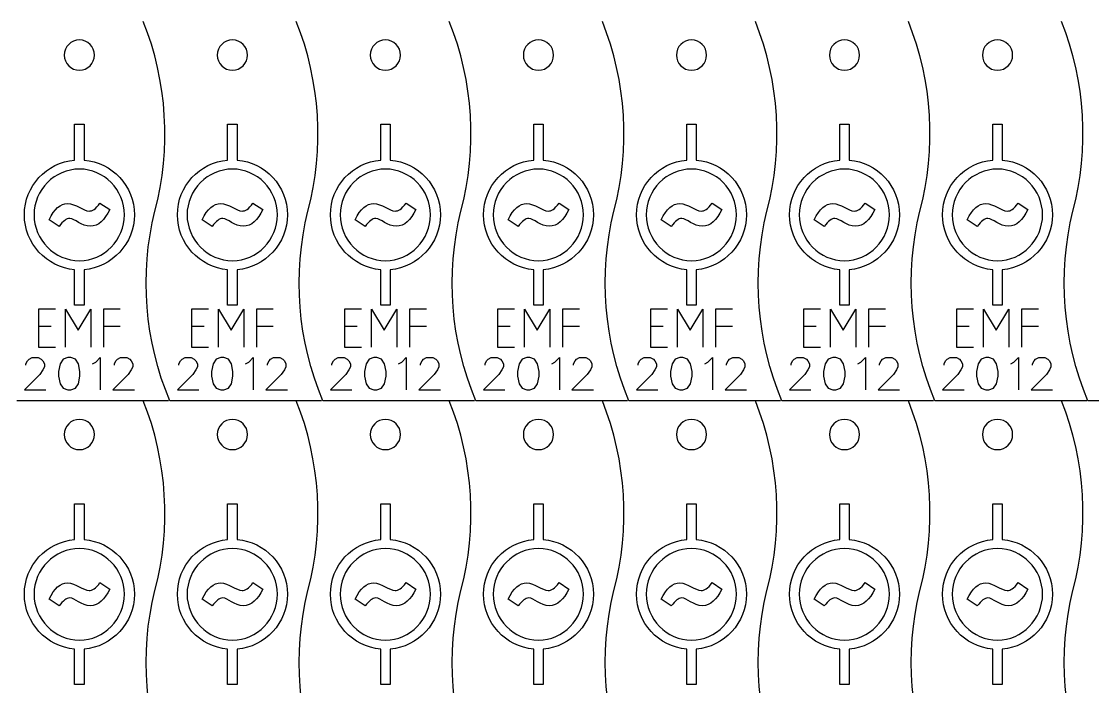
# Model space of a CAD drawing. Header units: millimetres. Extents: x 17 to 566, y -11 to 289.
# Drawn here: x 284 to 425.2, y 51 to 138.7 of the extents above; entities that cross this region are included whole.
import ezdxf

# ---------------------------------------------------------------- set-up
doc = ezdxf.new("R2010")
doc.units = ezdxf.units.MM
doc.layers.add('cut', color=7, linetype='CONTINUOUS')

msp = doc.modelspace()

# ---------------------------------------------------------------- linework, layer by layer
at = {"layer": 'cut', "color": 7}
for points in [[(293.620636, 134.226617), (293.620636, 134.226617), (293.620636, 134.226617)], [(313.789873, 134.226617), (313.789873, 134.226617), (313.789873, 134.226617)], [(333.95911, 134.226617), (333.95911, 134.226617), (333.95911, 134.226617)], [(354.128347, 134.226617), (354.128347, 134.226617), (354.128347, 134.226617)], [(374.297581, 134.226617), (374.297581, 134.226617), (374.297581, 134.226617)], [(394.466818, 134.226617), (394.466818, 134.226617), (394.466818, 134.226617)], [(414.636054, 134.226617), (414.636054, 134.226617), (414.636054, 134.226617)], [(303.377194, 88.660752), (283.377194, 88.660752)], [(323.54643, 88.660752), (303.546431, 88.660752)], [(343.715667, 88.660752), (323.715668, 88.660752)], [(363.884904, 88.660752), (343.884905, 88.660752)], [(384.054138, 88.660752), (364.054139, 88.660752)], [(404.223375, 88.660752), (384.223376, 88.660752)], [(424.392612, 88.660752), (404.392613, 88.660752)], [(444.561849, 88.660752), (424.561849, 88.660752)], [(293.620636, 84.226643), (293.620636, 84.226643), (293.620636, 84.226643)], [(313.789873, 84.226643), (313.789873, 84.226643), (313.789873, 84.226643)], [(333.95911, 84.226643), (333.95911, 84.226643), (333.95911, 84.226643)], [(354.128347, 84.226643), (354.128347, 84.226643), (354.128347, 84.226643)], [(374.297581, 84.226643), (374.297581, 84.226643), (374.297581, 84.226643)], [(394.466818, 84.226643), (394.466818, 84.226643), (394.466818, 84.226643)], [(414.636054, 84.226643), (414.636054, 84.226643), (414.636054, 84.226643)]]:
    msp.add_lwpolyline(points, dxfattribs=at)
at = {"layer": 'cut', "color": 5}
for points in [[(290.999271, 125.104328), (292.255665, 125.104328), (292.255665, 120.389171)], [(290.999271, 120.389171), (290.999271, 125.104328)], [(311.168508, 125.104328), (312.424902, 125.104328), (312.424902, 120.389171)], [(311.168508, 120.389171), (311.168508, 125.104328)], [(331.337745, 125.104328), (332.594139, 125.104328), (332.594139, 120.389171)], [(331.337745, 120.389171), (331.337745, 125.104328)], [(351.506982, 125.104328), (352.763376, 125.104328), (352.763376, 120.389171)], [(351.506982, 120.389171), (351.506982, 125.104328)], [(371.676216, 125.104328), (372.93261, 125.104328), (372.93261, 120.389171)], [(371.676216, 120.389171), (371.676216, 125.104328)], [(391.845453, 125.104328), (393.101847, 125.104328), (393.101847, 120.389171)], [(391.845453, 120.389171), (391.845453, 125.104328)], [(412.01469, 125.104328), (413.271084, 125.104328), (413.271084, 120.389171)], [(412.01469, 120.389171), (412.01469, 125.104328)], [(294.337912, 114.724463), (295.632338, 113.861427)], [(314.507149, 114.724463), (315.801575, 113.861427)], [(334.676386, 114.724463), (335.970812, 113.861427)], [(354.845623, 114.724463), (356.140049, 113.861427)], [(375.014857, 114.724463), (376.309283, 113.861427)], [(395.184094, 114.724463), (396.47852, 113.861427)], [(415.353331, 114.724463), (416.647757, 113.861427)], [(285.653048, 113.186208), (285.653048, 113.186208)], [(305.822285, 113.186208), (305.822285, 113.186208)], [(325.991522, 113.186208), (325.991522, 113.186208)], [(346.160759, 113.186208), (346.160759, 113.186208)], [(366.329993, 113.186208), (366.329993, 113.186208)], [(386.49923, 113.186208), (386.49923, 113.186208)], [(406.668467, 113.186208), (406.668467, 113.186208)], [(288.954518, 111.648043), (287.641343, 112.510853)], [(309.123755, 111.648043), (307.81058, 112.510853)], [(329.292991, 111.648043), (327.979817, 112.510853)], [(349.462228, 111.648043), (348.149054, 112.510853)], [(369.631462, 111.648043), (368.318288, 112.510853)], [(389.800699, 111.648043), (388.487525, 112.510853)], [(409.969936, 111.648043), (408.656762, 112.510853)], [(292.255665, 105.945399), (292.255665, 101.280531), (290.999271, 101.280531), (290.999271, 105.945399)], [(312.424902, 105.945399), (312.424902, 101.280531), (311.168508, 101.280531), (311.168508, 105.945399)], [(332.594139, 105.945399), (332.594139, 101.280531), (331.337745, 101.280531), (331.337745, 105.945399)], [(352.763376, 105.945399), (352.763376, 101.280531), (351.506982, 101.280531), (351.506982, 105.945399)], [(372.93261, 105.945399), (372.93261, 101.280531), (371.676216, 101.280531), (371.676216, 105.945399)], [(393.101847, 105.945399), (393.101847, 101.280531), (391.845453, 101.280531), (391.845453, 105.945399)], [(413.271084, 105.945399), (413.271084, 101.280531), (412.01469, 101.280531), (412.01469, 105.945399)], [(286.235069, 100.748034), (286.235069, 95.748033)], [(288.45729, 100.748034), (286.235069, 100.748034)], [(289.797645, 100.748034), (291.464309, 97.970256)], [(289.797645, 95.748033), (289.797645, 100.748034)], [(291.464309, 97.970256), (293.130975, 100.748034)], [(293.130975, 100.748034), (293.130975, 95.748033)], [(294.797641, 100.748034), (294.797641, 95.748033)], [(297.019864, 100.748034), (294.797641, 100.748034)], [(306.404306, 100.748034), (306.404306, 95.748033)], [(308.626527, 100.748034), (306.404306, 100.748034)], [(309.966882, 100.748034), (311.633545, 97.970256)], [(309.966882, 95.748033), (309.966882, 100.748034)], [(311.633545, 97.970256), (313.300212, 100.748034)], [(313.300212, 100.748034), (313.300212, 95.748033)], [(314.966878, 100.748034), (314.966878, 95.748033)], [(317.189101, 100.748034), (314.966878, 100.748034)], [(326.573543, 100.748034), (326.573543, 95.748033)], [(328.795764, 100.748034), (326.573543, 100.748034)], [(330.136119, 100.748034), (331.802782, 97.970256)], [(330.136119, 95.748033), (330.136119, 100.748034)], [(331.802782, 97.970256), (333.469448, 100.748034)], [(333.469448, 100.748034), (333.469448, 95.748033)], [(335.136115, 100.748034), (335.136115, 95.748033)], [(337.358338, 100.748034), (335.136115, 100.748034)], [(346.74278, 100.748034), (346.74278, 95.748033)], [(348.965001, 100.748034), (346.74278, 100.748034)], [(350.305356, 100.748034), (351.972019, 97.970256)], [(350.305356, 95.748033), (350.305356, 100.748034)], [(351.972019, 97.970256), (353.638685, 100.748034)], [(353.638685, 100.748034), (353.638685, 95.748033)], [(355.305352, 100.748034), (355.305352, 95.748033)], [(357.527575, 100.748034), (355.305352, 100.748034)], [(366.912014, 100.748034), (366.912014, 95.748033)], [(369.134235, 100.748034), (366.912014, 100.748034)], [(370.47459, 100.748034), (372.141253, 97.970256)], [(370.47459, 95.748033), (370.47459, 100.748034)], [(372.141253, 97.970256), (373.807919, 100.748034)], [(373.807919, 100.748034), (373.807919, 95.748033)], [(375.474586, 100.748034), (375.474586, 95.748033)], [(377.696809, 100.748034), (375.474586, 100.748034)], [(387.081251, 100.748034), (387.081251, 95.748033)], [(389.303472, 100.748034), (387.081251, 100.748034)], [(390.643827, 100.748034), (392.31049, 97.970256)], [(390.643827, 95.748033), (390.643827, 100.748034)], [(392.31049, 97.970256), (393.977156, 100.748034)], [(393.977156, 100.748034), (393.977156, 95.748033)], [(395.643822, 100.748034), (395.643822, 95.748033)], [(397.866046, 100.748034), (395.643822, 100.748034)], [(407.250488, 100.748034), (407.250488, 95.748033)], [(409.472709, 100.748034), (407.250488, 100.748034)], [(410.813064, 100.748034), (412.479727, 97.970256)], [(410.813064, 95.748033), (410.813064, 100.748034)], [(412.479727, 97.970256), (414.146393, 100.748034)], [(414.146393, 100.748034), (414.146393, 95.748033)], [(415.813059, 100.748034), (415.813059, 95.748033)], [(418.035283, 100.748034), (415.813059, 100.748034)], [(286.235069, 98.52581), (287.901733, 98.52581)], [(294.797641, 98.52581), (297.019864, 98.52581)], [(306.404306, 98.52581), (308.07097, 98.52581)], [(314.966878, 98.52581), (317.189101, 98.52581)], [(326.573543, 98.52581), (328.240207, 98.52581)], [(335.136115, 98.52581), (337.358338, 98.52581)], [(346.74278, 98.52581), (348.409443, 98.52581)], [(355.305352, 98.52581), (357.527575, 98.52581)], [(366.912014, 98.52581), (368.578678, 98.52581)], [(375.474586, 98.52581), (377.696809, 98.52581)], [(387.081251, 98.52581), (388.747914, 98.52581)], [(395.643822, 98.52581), (397.866046, 98.52581)], [(407.250488, 98.52581), (408.917151, 98.52581)], [(415.813059, 98.52581), (418.035283, 98.52581)], [(286.235069, 95.748033), (288.45729, 95.748033)], [(306.404306, 95.748033), (308.626527, 95.748033)], [(326.573543, 95.748033), (328.795764, 95.748033)], [(346.74278, 95.748033), (348.965001, 95.748033)], [(366.912014, 95.748033), (369.134235, 95.748033)], [(387.081251, 95.748033), (389.303472, 95.748033)], [(407.250488, 95.748033), (409.472709, 95.748033)], [(284.582012, 93.549016), (284.784032, 93.953057)], [(284.582012, 93.346996), (284.582012, 93.549016)], [(284.784032, 93.953057), (284.986053, 94.155077)], [(284.986053, 94.155077), (285.390093, 94.357098)], [(285.390093, 94.357098), (286.198175, 94.357098)], [(286.198175, 94.357098), (286.602215, 94.155077)], [(286.602215, 94.155077), (286.804235, 93.953057)], [(286.804235, 93.953057), (287.006256, 93.549016)], [(287.006256, 93.549016), (287.006256, 93.144976)], [(289.076963, 93.549016), (288.874942, 92.538915)], [(289.481003, 94.155077), (289.076963, 93.549016)], [(290.087064, 94.357098), (289.481003, 94.155077)], [(290.491105, 94.357098), (290.087064, 94.357098)], [(291.097163, 94.155077), (290.491105, 94.357098)], [(291.501203, 93.549016), (291.097163, 94.155077)], [(291.703224, 92.538915), (291.501203, 93.549016)], [(293.36989, 93.549016), (293.773931, 93.751037)], [(293.773931, 93.751037), (294.379991, 94.357098)], [(294.379991, 94.357098), (294.379991, 90.114648)], [(296.248678, 93.549016), (296.450698, 93.953057)], [(296.248678, 93.346996), (296.248678, 93.549016)], [(296.450698, 93.953057), (296.652719, 94.155077)], [(296.652719, 94.155077), (297.056759, 94.357098)], [(297.056759, 94.357098), (297.86484, 94.357098)], [(297.86484, 94.357098), (298.268881, 94.155077)], [(298.268881, 94.155077), (298.470901, 93.953057)], [(298.470901, 93.953057), (298.672922, 93.549016)], [(298.672922, 93.549016), (298.672922, 93.144976)], [(304.751249, 93.549016), (304.953269, 93.953057)], [(304.751249, 93.346996), (304.751249, 93.549016)], [(304.953269, 93.953057), (305.15529, 94.155077)], [(305.15529, 94.155077), (305.55933, 94.357098)], [(305.55933, 94.357098), (306.367411, 94.357098)], [(306.367411, 94.357098), (306.771452, 94.155077)], [(306.771452, 94.155077), (306.973472, 93.953057)], [(306.973472, 93.953057), (307.175493, 93.549016)], [(307.175493, 93.549016), (307.175493, 93.144976)], [(309.246199, 93.549016), (309.044179, 92.538915)], [(309.65024, 94.155077), (309.246199, 93.549016)], [(310.256301, 94.357098), (309.65024, 94.155077)], [(310.660342, 94.357098), (310.256301, 94.357098)], [(311.2664, 94.155077), (310.660342, 94.357098)], [(311.67044, 93.549016), (311.2664, 94.155077)], [(311.872461, 92.538915), (311.67044, 93.549016)], [(313.539127, 93.549016), (313.943167, 93.751037)], [(313.943167, 93.751037), (314.549228, 94.357098)], [(314.549228, 94.357098), (314.549228, 90.114648)], [(316.417915, 93.549016), (316.619935, 93.953057)], [(316.417915, 93.346996), (316.417915, 93.549016)], [(316.619935, 93.953057), (316.821955, 94.155077)], [(316.821955, 94.155077), (317.225996, 94.357098)], [(317.225996, 94.357098), (318.034077, 94.357098)], [(318.034077, 94.357098), (318.438118, 94.155077)], [(318.438118, 94.155077), (318.640138, 93.953057)], [(318.640138, 93.953057), (318.842159, 93.549016)], [(318.842159, 93.549016), (318.842159, 93.144976)], [(324.920486, 93.549016), (325.122506, 93.953057)], [(324.920486, 93.346996), (324.920486, 93.549016)], [(325.122506, 93.953057), (325.324526, 94.155077)], [(325.324526, 94.155077), (325.728567, 94.357098)], [(325.728567, 94.357098), (326.536648, 94.357098)], [(326.536648, 94.357098), (326.940689, 94.155077)], [(326.940689, 94.155077), (327.142709, 93.953057)], [(327.142709, 93.953057), (327.34473, 93.549016)], [(327.34473, 93.549016), (327.34473, 93.144976)], [(329.415436, 93.549016), (329.213416, 92.538915)], [(329.819477, 94.155077), (329.415436, 93.549016)], [(330.425538, 94.357098), (329.819477, 94.155077)], [(330.829579, 94.357098), (330.425538, 94.357098)], [(331.435637, 94.155077), (330.829579, 94.357098)], [(331.839677, 93.549016), (331.435637, 94.155077)], [(332.041698, 92.538915), (331.839677, 93.549016)], [(333.708364, 93.549016), (334.112404, 93.751037)], [(334.112404, 93.751037), (334.718465, 94.357098)], [(334.718465, 94.357098), (334.718465, 90.114648)], [(336.587152, 93.549016), (336.789172, 93.953057)], [(336.587152, 93.346996), (336.587152, 93.549016)], [(336.789172, 93.953057), (336.991192, 94.155077)], [(336.991192, 94.155077), (337.395233, 94.357098)], [(337.395233, 94.357098), (338.203314, 94.357098)], [(338.203314, 94.357098), (338.607355, 94.155077)], [(338.607355, 94.155077), (338.809375, 93.953057)], [(338.809375, 93.953057), (339.011395, 93.549016)], [(339.011395, 93.549016), (339.011395, 93.144976)], [(345.089723, 93.549016), (345.291743, 93.953057)], [(345.089723, 93.346996), (345.089723, 93.549016)], [(345.291743, 93.953057), (345.493763, 94.155077)], [(345.493763, 94.155077), (345.897804, 94.357098)], [(345.897804, 94.357098), (346.705885, 94.357098)], [(346.705885, 94.357098), (347.109926, 94.155077)], [(347.109926, 94.155077), (347.311946, 93.953057)], [(347.311946, 93.953057), (347.513966, 93.549016)], [(347.513966, 93.549016), (347.513966, 93.144976)], [(349.584673, 93.549016), (349.382653, 92.538915)], [(349.988714, 94.155077), (349.584673, 93.549016)], [(350.594775, 94.357098), (349.988714, 94.155077)], [(350.998815, 94.357098), (350.594775, 94.357098)], [(351.604874, 94.155077), (350.998815, 94.357098)], [(352.008914, 93.549016), (351.604874, 94.155077)], [(352.210934, 92.538915), (352.008914, 93.549016)], [(353.877601, 93.549016), (354.281641, 93.751037)], [(354.281641, 93.751037), (354.887702, 94.357098)], [(354.887702, 94.357098), (354.887702, 90.114648)], [(356.756389, 93.549016), (356.958409, 93.953057)], [(356.756389, 93.346996), (356.756389, 93.549016)], [(356.958409, 93.953057), (357.160429, 94.155077)], [(357.160429, 94.155077), (357.56447, 94.357098)], [(357.56447, 94.357098), (358.372551, 94.357098)], [(358.372551, 94.357098), (358.776592, 94.155077)], [(358.776592, 94.155077), (358.978612, 93.953057)], [(358.978612, 93.953057), (359.180632, 93.549016)], [(359.180632, 93.549016), (359.180632, 93.144976)], [(365.258957, 93.549016), (365.460977, 93.953057)], [(365.258957, 93.346996), (365.258957, 93.549016)], [(365.460977, 93.953057), (365.662997, 94.155077)], [(365.662997, 94.155077), (366.067038, 94.357098)], [(366.067038, 94.357098), (366.875119, 94.357098)], [(366.875119, 94.357098), (367.27916, 94.155077)], [(367.27916, 94.155077), (367.48118, 93.953057)], [(367.48118, 93.953057), (367.683201, 93.549016)], [(367.683201, 93.549016), (367.683201, 93.144976)], [(369.753907, 93.549016), (369.551887, 92.538915)], [(370.157948, 94.155077), (369.753907, 93.549016)], [(370.764009, 94.357098), (370.157948, 94.155077)], [(371.168049, 94.357098), (370.764009, 94.357098)], [(371.774108, 94.155077), (371.168049, 94.357098)], [(372.178148, 93.549016), (371.774108, 94.155077)], [(372.380169, 92.538915), (372.178148, 93.549016)], [(374.046835, 93.549016), (374.450875, 93.751037)], [(374.450875, 93.751037), (375.056936, 94.357098)], [(375.056936, 94.357098), (375.056936, 90.114648)], [(376.925623, 93.549016), (377.127643, 93.953057)], [(376.925623, 93.346996), (376.925623, 93.549016)], [(377.127643, 93.953057), (377.329663, 94.155077)], [(377.329663, 94.155077), (377.733704, 94.357098)], [(377.733704, 94.357098), (378.541785, 94.357098)], [(378.541785, 94.357098), (378.945826, 94.155077)], [(378.945826, 94.155077), (379.147846, 93.953057)], [(379.147846, 93.953057), (379.349866, 93.549016)], [(379.349866, 93.549016), (379.349866, 93.144976)], [(385.428194, 93.549016), (385.630214, 93.953057)], [(385.428194, 93.346996), (385.428194, 93.549016)], [(385.630214, 93.953057), (385.832234, 94.155077)], [(385.832234, 94.155077), (386.236275, 94.357098)], [(386.236275, 94.357098), (387.044356, 94.357098)], [(387.044356, 94.357098), (387.448397, 94.155077)], [(387.448397, 94.155077), (387.650417, 93.953057)], [(387.650417, 93.953057), (387.852437, 93.549016)], [(387.852437, 93.549016), (387.852437, 93.144976)], [(389.923144, 93.549016), (389.721124, 92.538915)], [(390.327185, 94.155077), (389.923144, 93.549016)], [(390.933246, 94.357098), (390.327185, 94.155077)], [(391.337286, 94.357098), (390.933246, 94.357098)], [(391.943344, 94.155077), (391.337286, 94.357098)], [(392.347385, 93.549016), (391.943344, 94.155077)], [(392.549405, 92.538915), (392.347385, 93.549016)], [(394.216072, 93.549016), (394.620112, 93.751037)], [(394.620112, 93.751037), (395.226173, 94.357098)], [(395.226173, 94.357098), (395.226173, 90.114648)], [(397.09486, 93.549016), (397.29688, 93.953057)], [(397.09486, 93.346996), (397.09486, 93.549016)], [(397.29688, 93.953057), (397.4989, 94.155077)], [(397.4989, 94.155077), (397.902941, 94.357098)], [(397.902941, 94.357098), (398.711022, 94.357098)], [(398.711022, 94.357098), (399.115063, 94.155077)], [(399.115063, 94.155077), (399.317083, 93.953057)], [(399.317083, 93.953057), (399.519103, 93.549016)], [(399.519103, 93.549016), (399.519103, 93.144976)], [(405.597431, 93.549016), (405.799451, 93.953057)], [(405.597431, 93.346996), (405.597431, 93.549016)], [(405.799451, 93.953057), (406.001471, 94.155077)], [(406.001471, 94.155077), (406.405512, 94.357098)], [(406.405512, 94.357098), (407.213593, 94.357098)], [(407.213593, 94.357098), (407.617634, 94.155077)], [(407.617634, 94.155077), (407.819654, 93.953057)], [(407.819654, 93.953057), (408.021674, 93.549016)], [(408.021674, 93.549016), (408.021674, 93.144976)], [(410.092381, 93.549016), (409.890361, 92.538915)], [(410.496422, 94.155077), (410.092381, 93.549016)], [(411.102483, 94.357098), (410.496422, 94.155077)], [(411.506523, 94.357098), (411.102483, 94.357098)], [(412.112581, 94.155077), (411.506523, 94.357098)], [(412.516622, 93.549016), (412.112581, 94.155077)], [(412.718642, 92.538915), (412.516622, 93.549016)], [(414.385308, 93.549016), (414.789349, 93.751037)], [(414.789349, 93.751037), (415.39541, 94.357098)], [(415.39541, 94.357098), (415.39541, 90.114648)], [(417.264096, 93.549016), (417.466117, 93.953057)], [(417.264096, 93.346996), (417.264096, 93.549016)], [(417.466117, 93.953057), (417.668137, 94.155077)], [(417.668137, 94.155077), (418.072178, 94.357098)], [(418.072178, 94.357098), (418.880259, 94.357098)], [(418.880259, 94.357098), (419.2843, 94.155077)], [(419.2843, 94.155077), (419.48632, 93.953057)], [(419.48632, 93.953057), (419.68834, 93.549016)], [(419.68834, 93.549016), (419.68834, 93.144976)], [(286.400195, 92.134874), (284.379992, 90.114648)], [(286.804235, 92.740935), (286.400195, 92.134874)], [(287.006256, 93.144976), (286.804235, 92.740935)], [(288.874942, 92.538915), (288.874942, 91.932854)], [(288.874942, 91.932854), (289.076963, 90.922735)], [(291.501203, 90.922735), (291.703224, 91.932854)], [(291.703224, 91.932854), (291.703224, 92.538915)], [(298.066861, 92.134874), (296.04666, 90.114648)], [(298.470901, 92.740935), (298.066861, 92.134874)], [(298.672922, 93.144976), (298.470901, 92.740935)], [(306.569432, 92.134874), (304.549229, 90.114648)], [(306.973472, 92.740935), (306.569432, 92.134874)], [(307.175493, 93.144976), (306.973472, 92.740935)], [(309.044179, 92.538915), (309.044179, 91.932854)], [(309.044179, 91.932854), (309.246199, 90.922735)], [(311.67044, 90.922735), (311.872461, 91.932854)], [(311.872461, 91.932854), (311.872461, 92.538915)], [(318.236098, 92.134874), (316.215897, 90.114648)], [(318.640138, 92.740935), (318.236098, 92.134874)], [(318.842159, 93.144976), (318.640138, 92.740935)], [(326.738669, 92.134874), (324.718466, 90.114648)], [(327.142709, 92.740935), (326.738669, 92.134874)], [(327.34473, 93.144976), (327.142709, 92.740935)], [(329.213416, 92.538915), (329.213416, 91.932854)], [(329.213416, 91.932854), (329.415436, 90.922735)], [(331.839677, 90.922735), (332.041698, 91.932854)], [(332.041698, 91.932854), (332.041698, 92.538915)], [(338.405335, 92.134874), (336.385134, 90.114648)], [(338.809375, 92.740935), (338.405335, 92.134874)], [(339.011395, 93.144976), (338.809375, 92.740935)], [(346.907906, 92.134874), (344.887702, 90.114648)], [(347.311946, 92.740935), (346.907906, 92.134874)], [(347.513966, 93.144976), (347.311946, 92.740935)], [(349.382653, 92.538915), (349.382653, 91.932854)], [(349.382653, 91.932854), (349.584673, 90.922735)], [(352.008914, 90.922735), (352.210934, 91.932854)], [(352.210934, 91.932854), (352.210934, 92.538915)], [(358.574571, 92.134874), (356.554371, 90.114648)], [(358.978612, 92.740935), (358.574571, 92.134874)], [(359.180632, 93.144976), (358.978612, 92.740935)], [(367.07714, 92.134874), (365.056936, 90.114648)], [(367.48118, 92.740935), (367.07714, 92.134874)], [(367.683201, 93.144976), (367.48118, 92.740935)], [(369.551887, 92.538915), (369.551887, 91.932854)], [(369.551887, 91.932854), (369.753907, 90.922735)], [(372.178148, 90.922735), (372.380169, 91.932854)], [(372.380169, 91.932854), (372.380169, 92.538915)], [(378.743805, 92.134874), (376.723605, 90.114648)], [(379.147846, 92.740935), (378.743805, 92.134874)], [(379.349866, 93.144976), (379.147846, 92.740935)], [(387.246376, 92.134874), (385.226173, 90.114648)], [(387.650417, 92.740935), (387.246376, 92.134874)], [(387.852437, 93.144976), (387.650417, 92.740935)], [(389.721124, 92.538915), (389.721124, 91.932854)], [(389.721124, 91.932854), (389.923144, 90.922735)], [(392.347385, 90.922735), (392.549405, 91.932854)], [(392.549405, 91.932854), (392.549405, 92.538915)], [(398.913042, 92.134874), (396.892842, 90.114648)], [(399.317083, 92.740935), (398.913042, 92.134874)], [(399.519103, 93.144976), (399.317083, 92.740935)], [(407.415613, 92.134874), (405.39541, 90.114648)], [(407.819654, 92.740935), (407.415613, 92.134874)], [(408.021674, 93.144976), (407.819654, 92.740935)], [(409.890361, 92.538915), (409.890361, 91.932854)], [(409.890361, 91.932854), (410.092381, 90.922735)], [(412.516622, 90.922735), (412.718642, 91.932854)], [(412.718642, 91.932854), (412.718642, 92.538915)], [(419.082279, 92.134874), (417.062079, 90.114648)], [(419.48632, 92.740935), (419.082279, 92.134874)], [(419.68834, 93.144976), (419.48632, 92.740935)], [(289.076963, 90.922735), (289.481003, 90.316691)], [(291.097163, 90.316691), (291.501203, 90.922735)], [(309.246199, 90.922735), (309.65024, 90.316691)], [(311.2664, 90.316691), (311.67044, 90.922735)], [(329.415436, 90.922735), (329.819477, 90.316691)], [(331.435637, 90.316691), (331.839677, 90.922735)], [(349.584673, 90.922735), (349.988714, 90.316691)], [(351.604874, 90.316691), (352.008914, 90.922735)], [(369.753907, 90.922735), (370.157948, 90.316691)], [(371.774108, 90.316691), (372.178148, 90.922735)], [(389.923144, 90.922735), (390.327185, 90.316691)], [(391.943344, 90.316691), (392.347385, 90.922735)], [(410.092381, 90.922735), (410.496422, 90.316691)], [(412.112581, 90.316691), (412.516622, 90.922735)], [(284.379992, 90.114648), (287.208276, 90.114648)], [(289.481003, 90.316691), (290.087064, 90.114648)], [(290.087064, 90.114648), (290.491105, 90.114648)], [(290.491105, 90.114648), (291.097163, 90.316691)], [(296.04666, 90.114648), (298.874942, 90.114648)], [(304.549229, 90.114648), (307.377513, 90.114648)], [(309.65024, 90.316691), (310.256301, 90.114648)], [(310.256301, 90.114648), (310.660342, 90.114648)], [(310.660342, 90.114648), (311.2664, 90.316691)], [(316.215897, 90.114648), (319.044179, 90.114648)], [(324.718466, 90.114648), (327.54675, 90.114648)], [(329.819477, 90.316691), (330.425538, 90.114648)], [(330.425538, 90.114648), (330.829579, 90.114648)], [(330.829579, 90.114648), (331.435637, 90.316691)], [(336.385134, 90.114648), (339.213416, 90.114648)], [(344.887702, 90.114648), (347.715987, 90.114648)], [(349.988714, 90.316691), (350.594775, 90.114648)], [(350.594775, 90.114648), (350.998815, 90.114648)], [(350.998815, 90.114648), (351.604874, 90.316691)], [(356.554371, 90.114648), (359.382653, 90.114648)], [(365.056936, 90.114648), (367.885221, 90.114648)], [(370.157948, 90.316691), (370.764009, 90.114648)], [(370.764009, 90.114648), (371.168049, 90.114648)], [(371.168049, 90.114648), (371.774108, 90.316691)], [(376.723605, 90.114648), (379.551887, 90.114648)], [(385.226173, 90.114648), (388.054458, 90.114648)], [(390.327185, 90.316691), (390.933246, 90.114648)], [(390.933246, 90.114648), (391.337286, 90.114648)], [(391.337286, 90.114648), (391.943344, 90.316691)], [(396.892842, 90.114648), (399.721124, 90.114648)], [(405.39541, 90.114648), (408.223695, 90.114648)], [(410.496422, 90.316691), (411.102483, 90.114648)], [(411.102483, 90.114648), (411.506523, 90.114648)], [(411.506523, 90.114648), (412.112581, 90.316691)], [(417.062079, 90.114648), (419.890361, 90.114648)], [(290.999271, 75.104355), (292.255665, 75.104355), (292.255665, 70.389198)], [(290.999271, 70.389198), (290.999271, 75.104355)], [(311.168508, 75.104355), (312.424902, 75.104355), (312.424902, 70.389198)], [(311.168508, 70.389198), (311.168508, 75.104355)], [(331.337745, 75.104355), (332.594139, 75.104355), (332.594139, 70.389198)], [(331.337745, 70.389198), (331.337745, 75.104355)], [(351.506982, 75.104355), (352.763376, 75.104355), (352.763376, 70.389198)], [(351.506982, 70.389198), (351.506982, 75.104355)], [(371.676216, 75.104355), (372.93261, 75.104355), (372.93261, 70.389198)], [(371.676216, 70.389198), (371.676216, 75.104355)], [(391.845453, 75.104355), (393.101847, 75.104355), (393.101847, 70.389198)], [(391.845453, 70.389198), (391.845453, 75.104355)], [(412.01469, 75.104355), (413.271084, 75.104355), (413.271084, 70.389198)], [(412.01469, 70.389198), (412.01469, 75.104355)], [(294.337912, 64.72449), (295.632338, 63.861454)], [(314.507149, 64.72449), (315.801575, 63.861454)], [(334.676386, 64.72449), (335.970812, 63.861454)], [(354.845623, 64.72449), (356.140049, 63.861454)], [(375.014857, 64.72449), (376.309283, 63.861454)], [(395.184094, 64.72449), (396.47852, 63.861454)], [(415.353331, 64.72449), (416.647757, 63.861454)], [(285.653048, 63.186235), (285.653048, 63.186235)], [(288.954518, 61.64807), (287.641343, 62.51088)], [(305.822285, 63.186235), (305.822285, 63.186235)], [(309.123755, 61.64807), (307.81058, 62.51088)], [(325.991522, 63.186235), (325.991522, 63.186235)], [(329.292991, 61.64807), (327.979817, 62.51088)], [(346.160759, 63.186235), (346.160759, 63.186235)], [(349.462228, 61.64807), (348.149054, 62.51088)], [(366.329993, 63.186235), (366.329993, 63.186235)], [(369.631462, 61.64807), (368.318288, 62.51088)], [(386.49923, 63.186235), (386.49923, 63.186235)], [(389.800699, 61.64807), (388.487525, 62.51088)], [(406.668467, 63.186235), (406.668467, 63.186235)], [(409.969936, 61.64807), (408.656762, 62.51088)], [(292.255665, 55.945425), (292.255665, 51.280557), (290.999271, 51.280557), (290.999271, 55.945425)], [(312.424902, 55.945425), (312.424902, 51.280557), (311.168508, 51.280557), (311.168508, 55.945425)], [(332.594139, 55.945425), (332.594139, 51.280557), (331.337745, 51.280557), (331.337745, 55.945425)], [(352.763376, 55.945425), (352.763376, 51.280557), (351.506982, 51.280557), (351.506982, 55.945425)], [(372.93261, 55.945425), (372.93261, 51.280557), (371.676216, 51.280557), (371.676216, 55.945425)], [(393.101847, 55.945425), (393.101847, 51.280557), (391.845453, 51.280557), (391.845453, 55.945425)], [(413.271084, 55.945425), (413.271084, 51.280557), (412.01469, 51.280557), (412.01469, 55.945425)]]:
    msp.add_lwpolyline(points, dxfattribs=at)
at = {"layer": 'cut', "color": 7}
for points in [[(301.5749, 113.660728), (303.764369, 121.868422), (303.220021, 130.780892), (300.04698, 138.660726)], [(321.744137, 113.660728), (323.933606, 121.868422), (323.389258, 130.780892), (320.216217, 138.660726)], [(341.913374, 113.660728), (344.102842, 121.868422), (343.558495, 130.780892), (340.385454, 138.660726)], [(362.082608, 113.660728), (364.272076, 121.868422), (363.727729, 130.780892), (360.554688, 138.660726)], [(382.251845, 113.660728), (384.441313, 121.868422), (383.896966, 130.780892), (380.723925, 138.660726)], [(402.421082, 113.660728), (404.61055, 121.868422), (404.066203, 130.780892), (400.893161, 138.660726)], [(422.590318, 113.660728), (424.779787, 121.868422), (424.23544, 130.780892), (421.062398, 138.660726)], [(291.627467, 136.219786), (290.52667, 136.219786), (289.634298, 135.32741), (289.634298, 134.226617)], [(293.620636, 134.226617), (293.620636, 135.32741), (292.728263, 136.219786), (291.627467, 136.219786)], [(311.796704, 136.219786), (310.695907, 136.219786), (309.803535, 135.32741), (309.803535, 134.226617)], [(313.789873, 134.226617), (313.789873, 135.32741), (312.8975, 136.219786), (311.796704, 136.219786)], [(331.965941, 136.219786), (330.865144, 136.219786), (329.972772, 135.32741), (329.972772, 134.226617)], [(333.95911, 134.226617), (333.95911, 135.32741), (333.066737, 136.219786), (331.965941, 136.219786)], [(352.135178, 136.219786), (351.034381, 136.219786), (350.142008, 135.32741), (350.142008, 134.226617)], [(354.128347, 134.226617), (354.128347, 135.32741), (353.235974, 136.219786), (352.135178, 136.219786)], [(372.304412, 136.219786), (371.203615, 136.219786), (370.311243, 135.32741), (370.311243, 134.226617)], [(374.297581, 134.226617), (374.297581, 135.32741), (373.405208, 136.219786), (372.304412, 136.219786)], [(392.473648, 136.219786), (391.372852, 136.219786), (390.480479, 135.32741), (390.480479, 134.226617)], [(394.466818, 134.226617), (394.466818, 135.32741), (393.574445, 136.219786), (392.473648, 136.219786)], [(412.642885, 136.219786), (411.542089, 136.219786), (410.649716, 135.32741), (410.649716, 134.226617)], [(414.636054, 134.226617), (414.636054, 135.32741), (413.743682, 136.219786), (412.642885, 136.219786)], [(289.634298, 134.226617), (289.634298, 133.125815), (290.52667, 132.233448), (291.627467, 132.233448)], [(291.627467, 132.233448), (292.728263, 132.233448), (293.620636, 133.125815), (293.620636, 134.226617)], [(309.803535, 134.226617), (309.803535, 133.125815), (310.695907, 132.233448), (311.796704, 132.233448)], [(311.796704, 132.233448), (312.8975, 132.233448), (313.789873, 133.125815), (313.789873, 134.226617)], [(329.972772, 134.226617), (329.972772, 133.125815), (330.865144, 132.233448), (331.965941, 132.233448)], [(331.965941, 132.233448), (333.066737, 132.233448), (333.95911, 133.125815), (333.95911, 134.226617)], [(350.142008, 134.226617), (350.142008, 133.125815), (351.034381, 132.233448), (352.135178, 132.233448)], [(352.135178, 132.233448), (353.235974, 132.233448), (354.128347, 133.125815), (354.128347, 134.226617)], [(370.311243, 134.226617), (370.311243, 133.125815), (371.203615, 132.233448), (372.304412, 132.233448)], [(372.304412, 132.233448), (373.405208, 132.233448), (374.297581, 133.125815), (374.297581, 134.226617)], [(390.480479, 134.226617), (390.480479, 133.125815), (391.372852, 132.233448), (392.473648, 132.233448)], [(392.473648, 132.233448), (393.574445, 132.233448), (394.466818, 133.125815), (394.466818, 134.226617)], [(410.649716, 134.226617), (410.649716, 133.125815), (411.542089, 132.233448), (412.642885, 132.233448)], [(412.642885, 132.233448), (413.743682, 132.233448), (414.636054, 133.125815), (414.636054, 134.226617)], [(303.546431, 88.660752), (300.230836, 96.493026), (299.527987, 105.405508), (301.5749, 113.660728)], [(323.715668, 88.660752), (320.400073, 96.493026), (319.697224, 105.405508), (321.744137, 113.660728)], [(343.884905, 88.660752), (340.56931, 96.493026), (339.866461, 105.405508), (341.913374, 113.660728)], [(364.054139, 88.660752), (360.738544, 96.493026), (360.035695, 105.405508), (362.082608, 113.660728)], [(384.223376, 88.660752), (380.907781, 96.493026), (380.204932, 105.405508), (382.251845, 113.660728)], [(404.392613, 88.660752), (401.077018, 96.493026), (400.374169, 105.405508), (402.421082, 113.660728)], [(424.561849, 88.660752), (421.246255, 96.493026), (420.543406, 105.405508), (422.590318, 113.660728)], [(301.5749, 63.660754), (303.764369, 71.868448), (303.220021, 80.780919), (300.04698, 88.660752)], [(321.744137, 63.660754), (323.933606, 71.868448), (323.389258, 80.780919), (320.216217, 88.660752)], [(341.913374, 63.660754), (344.102842, 71.868448), (343.558495, 80.780919), (340.385454, 88.660752)], [(362.082608, 63.660754), (364.272076, 71.868448), (363.727729, 80.780919), (360.554688, 88.660752)], [(382.251845, 63.660754), (384.441313, 71.868448), (383.896966, 80.780919), (380.723925, 88.660752)], [(402.421082, 63.660754), (404.61055, 71.868448), (404.066203, 80.780919), (400.893161, 88.660752)], [(422.590318, 63.660754), (424.779787, 71.868448), (424.23544, 80.780919), (421.062398, 88.660752)], [(291.627467, 86.219812), (290.52667, 86.219812), (289.634298, 85.327437), (289.634298, 84.226643)], [(293.620636, 84.226643), (293.620636, 85.327437), (292.728263, 86.219812), (291.627467, 86.219812)], [(311.796704, 86.219812), (310.695907, 86.219812), (309.803535, 85.327437), (309.803535, 84.226643)], [(313.789873, 84.226643), (313.789873, 85.327437), (312.8975, 86.219812), (311.796704, 86.219812)], [(331.965941, 86.219812), (330.865144, 86.219812), (329.972772, 85.327437), (329.972772, 84.226643)], [(333.95911, 84.226643), (333.95911, 85.327437), (333.066737, 86.219812), (331.965941, 86.219812)], [(352.135178, 86.219812), (351.034381, 86.219812), (350.142008, 85.327437), (350.142008, 84.226643)], [(354.128347, 84.226643), (354.128347, 85.327437), (353.235974, 86.219812), (352.135178, 86.219812)], [(372.304412, 86.219812), (371.203615, 86.219812), (370.311243, 85.327437), (370.311243, 84.226643)], [(374.297581, 84.226643), (374.297581, 85.327437), (373.405208, 86.219812), (372.304412, 86.219812)], [(392.473648, 86.219812), (391.372852, 86.219812), (390.480479, 85.327437), (390.480479, 84.226643)], [(394.466818, 84.226643), (394.466818, 85.327437), (393.574445, 86.219812), (392.473648, 86.219812)], [(412.642885, 86.219812), (411.542089, 86.219812), (410.649716, 85.327437), (410.649716, 84.226643)], [(414.636054, 84.226643), (414.636054, 85.327437), (413.743682, 86.219812), (412.642885, 86.219812)], [(289.634298, 84.226643), (289.634298, 83.125841), (290.52667, 82.233474), (291.627467, 82.233474)], [(291.627467, 82.233474), (292.728263, 82.233474), (293.620636, 83.125841), (293.620636, 84.226643)], [(309.803535, 84.226643), (309.803535, 83.125841), (310.695907, 82.233474), (311.796704, 82.233474)], [(311.796704, 82.233474), (312.8975, 82.233474), (313.789873, 83.125841), (313.789873, 84.226643)], [(329.972772, 84.226643), (329.972772, 83.125841), (330.865144, 82.233474), (331.965941, 82.233474)], [(331.965941, 82.233474), (333.066737, 82.233474), (333.95911, 83.125841), (333.95911, 84.226643)], [(350.142008, 84.226643), (350.142008, 83.125841), (351.034381, 82.233474), (352.135178, 82.233474)], [(352.135178, 82.233474), (353.235974, 82.233474), (354.128347, 83.125841), (354.128347, 84.226643)], [(370.311243, 84.226643), (370.311243, 83.125841), (371.203615, 82.233474), (372.304412, 82.233474)], [(372.304412, 82.233474), (373.405208, 82.233474), (374.297581, 83.125841), (374.297581, 84.226643)], [(390.480479, 84.226643), (390.480479, 83.125841), (391.372852, 82.233474), (392.473648, 82.233474)], [(392.473648, 82.233474), (393.574445, 82.233474), (394.466818, 83.125841), (394.466818, 84.226643)], [(410.649716, 84.226643), (410.649716, 83.125841), (411.542089, 82.233474), (412.642885, 82.233474)], [(412.642885, 82.233474), (413.743682, 82.233474), (414.636054, 83.125841), (414.636054, 84.226643)], [(303.546431, 38.660779), (300.230836, 46.493053), (299.527987, 55.405534), (301.5749, 63.660754)], [(323.715668, 38.660779), (320.400073, 46.493053), (319.697224, 55.405534), (321.744137, 63.660754)], [(343.884905, 38.660779), (340.56931, 46.493053), (339.866461, 55.405534), (341.913374, 63.660754)], [(364.054139, 38.660779), (360.738544, 46.493053), (360.035695, 55.405534), (362.082608, 63.660754)], [(384.223376, 38.660779), (380.907781, 46.493053), (380.204932, 55.405534), (382.251845, 63.660754)], [(404.392613, 38.660779), (401.077018, 46.493053), (400.374169, 55.405534), (402.421082, 63.660754)], [(424.561849, 38.660779), (421.246255, 46.493053), (420.543406, 55.405534), (422.590318, 63.660754)]]:
    msp.add_open_spline(points, degree=3, dxfattribs=at)
at = {"layer": 'cut', "color": 5}
for points in [[(284.377367, 113.186208), (284.377367, 116.975326), (287.284928, 120.070457), (290.999271, 120.389171)], [(292.255665, 120.389171), (295.93262, 120.089084), (298.877567, 116.994066), (298.877567, 113.186208)], [(304.546604, 113.186208), (304.546604, 116.975326), (307.454165, 120.070457), (311.168508, 120.389171)], [(312.424902, 120.389171), (316.101857, 120.089084), (319.046804, 116.994066), (319.046804, 113.186208)], [(324.715841, 113.186208), (324.715841, 116.975326), (327.623401, 120.070457), (331.337745, 120.389171)], [(332.594139, 120.389171), (336.271094, 120.089084), (339.21604, 116.994066), (339.21604, 113.186208)], [(344.885078, 113.186208), (344.885078, 116.975326), (347.792638, 120.070457), (351.506982, 120.389171)], [(352.763376, 120.389171), (356.440331, 120.089084), (359.385277, 116.994066), (359.385277, 113.186208)], [(365.054312, 113.186208), (365.054312, 116.975326), (367.961872, 120.070457), (371.676216, 120.389171)], [(372.93261, 120.389171), (376.609565, 120.089084), (379.554511, 116.994066), (379.554511, 113.186208)], [(385.223549, 113.186208), (385.223549, 116.975326), (388.131109, 120.070457), (391.845453, 120.389171)], [(393.101847, 120.389171), (396.778802, 120.089084), (399.723748, 116.994066), (399.723748, 113.186208)], [(405.392786, 113.186208), (405.392786, 116.975326), (408.300346, 120.070457), (412.01469, 120.389171)], [(413.271084, 120.389171), (416.948039, 120.089084), (419.892985, 116.994066), (419.892985, 113.186208)], [(291.637003, 119.207532), (288.354279, 119.207532), (285.653048, 116.449967), (285.653048, 113.186208)], [(297.564711, 113.186208), (297.564711, 116.449967), (294.882014, 119.207532), (291.637003, 119.207532)], [(311.80624, 119.207532), (308.523516, 119.207532), (305.822285, 116.449967), (305.822285, 113.186208)], [(317.733948, 113.186208), (317.733948, 116.449967), (315.051251, 119.207532), (311.80624, 119.207532)], [(331.975477, 119.207532), (328.692753, 119.207532), (325.991522, 116.449967), (325.991522, 113.186208)], [(337.903185, 113.186208), (337.903185, 116.449967), (335.220488, 119.207532), (331.975477, 119.207532)], [(352.144714, 119.207532), (348.86199, 119.207532), (346.160759, 116.449967), (346.160759, 113.186208)], [(358.072422, 113.186208), (358.072422, 116.449967), (355.389725, 119.207532), (352.144714, 119.207532)], [(372.313948, 119.207532), (369.031224, 119.207532), (366.329993, 116.449967), (366.329993, 113.186208)], [(378.241656, 113.186208), (378.241656, 116.449967), (375.558959, 119.207532), (372.313948, 119.207532)], [(392.483185, 119.207532), (389.200461, 119.207532), (386.49923, 116.449967), (386.49923, 113.186208)], [(398.410893, 113.186208), (398.410893, 116.449967), (395.728196, 119.207532), (392.483185, 119.207532)], [(412.652422, 119.207532), (409.369697, 119.207532), (406.668467, 116.449967), (406.668467, 113.186208)], [(418.58013, 113.186208), (418.58013, 116.449967), (415.897433, 119.207532), (412.652422, 119.207532)], [(287.641343, 112.510853), (288.335534, 114.011513), (289.123351, 114.667987), (290.08011, 114.667987)], [(290.08011, 114.667987), (291.111646, 114.667987), (292.143287, 113.673831), (292.893719, 113.673831)], [(292.893719, 113.673831), (293.343765, 113.673831), (293.775384, 113.898932), (294.337912, 114.724463)], [(307.81058, 112.510853), (308.504771, 114.011513), (309.292588, 114.667987), (310.249347, 114.667987)], [(310.249347, 114.667987), (311.280883, 114.667987), (312.312524, 113.673831), (313.062956, 113.673831)], [(313.062956, 113.673831), (313.513002, 113.673831), (313.944621, 113.898932), (314.507149, 114.724463)], [(327.979817, 112.510853), (328.674008, 114.011513), (329.461825, 114.667987), (330.418584, 114.667987)], [(330.418584, 114.667987), (331.45012, 114.667987), (332.481761, 113.673831), (333.232193, 113.673831)], [(333.232193, 113.673831), (333.682238, 113.673831), (334.113858, 113.898932), (334.676386, 114.724463)], [(348.149054, 112.510853), (348.843244, 114.011513), (349.631062, 114.667987), (350.587821, 114.667987)], [(350.587821, 114.667987), (351.619357, 114.667987), (352.650998, 113.673831), (353.40143, 113.673831)], [(353.40143, 113.673831), (353.851475, 113.673831), (354.283095, 113.898932), (354.845623, 114.724463)], [(368.318288, 112.510853), (369.012478, 114.011513), (369.800296, 114.667987), (370.757055, 114.667987)], [(370.757055, 114.667987), (371.788591, 114.667987), (372.820232, 113.673831), (373.570664, 113.673831)], [(373.570664, 113.673831), (374.020709, 113.673831), (374.452329, 113.898932), (375.014857, 114.724463)], [(388.487525, 112.510853), (389.181715, 114.011513), (389.969533, 114.667987), (390.926292, 114.667987)], [(390.926292, 114.667987), (391.957828, 114.667987), (392.989469, 113.673831), (393.739901, 113.673831)], [(393.739901, 113.673831), (394.189946, 113.673831), (394.621566, 113.898932), (395.184094, 114.724463)], [(408.656762, 112.510853), (409.350952, 114.011513), (410.13877, 114.667987), (411.095529, 114.667987)], [(411.095529, 114.667987), (412.127065, 114.667987), (413.158706, 113.673831), (413.909137, 113.673831)], [(413.909137, 113.673831), (414.359183, 113.673831), (414.790803, 113.898932), (415.353331, 114.724463)], [(290.999271, 105.945399), (287.284928, 106.264341), (284.377367, 109.415722), (284.377367, 113.186208)], [(285.653048, 113.186208), (285.653048, 109.922229), (288.354279, 107.127374), (291.637003, 107.127374)], [(291.637003, 107.127374), (294.882014, 107.127374), (297.564711, 109.922229), (297.564711, 113.186208)], [(298.877567, 113.186208), (298.877567, 109.415722), (295.93262, 106.245599), (292.255665, 105.945399)], [(295.632338, 113.861427), (294.919403, 112.492113), (294.188041, 111.666811), (293.043808, 111.666811)], [(311.168508, 105.945399), (307.454165, 106.264341), (304.546604, 109.415722), (304.546604, 113.186208)], [(305.822285, 113.186208), (305.822285, 109.922229), (308.523516, 107.127374), (311.80624, 107.127374)], [(311.80624, 107.127374), (315.051251, 107.127374), (317.733948, 109.922229), (317.733948, 113.186208)], [(319.046804, 113.186208), (319.046804, 109.415722), (316.101857, 106.245599), (312.424902, 105.945399)], [(315.801575, 113.861427), (315.08864, 112.492113), (314.357278, 111.666811), (313.213044, 111.666811)], [(331.337745, 105.945399), (327.623401, 106.264341), (324.715841, 109.415722), (324.715841, 113.186208)], [(325.991522, 113.186208), (325.991522, 109.922229), (328.692753, 107.127374), (331.975477, 107.127374)], [(331.975477, 107.127374), (335.220488, 107.127374), (337.903185, 109.922229), (337.903185, 113.186208)], [(339.21604, 113.186208), (339.21604, 109.415722), (336.271094, 106.245599), (332.594139, 105.945399)], [(335.970812, 113.861427), (335.257877, 112.492113), (334.526515, 111.666811), (333.382281, 111.666811)], [(351.506982, 105.945399), (347.792638, 106.264341), (344.885078, 109.415722), (344.885078, 113.186208)], [(346.160759, 113.186208), (346.160759, 109.922229), (348.86199, 107.127374), (352.144714, 107.127374)], [(352.144714, 107.127374), (355.389725, 107.127374), (358.072422, 109.922229), (358.072422, 113.186208)], [(359.385277, 113.186208), (359.385277, 109.415722), (356.440331, 106.245599), (352.763376, 105.945399)], [(356.140049, 113.861427), (355.427113, 112.492113), (354.695752, 111.666811), (353.551518, 111.666811)], [(371.676216, 105.945399), (367.961872, 106.264341), (365.054312, 109.415722), (365.054312, 113.186208)], [(366.329993, 113.186208), (366.329993, 109.922229), (369.031224, 107.127374), (372.313948, 107.127374)], [(372.313948, 107.127374), (375.558959, 107.127374), (378.241656, 109.922229), (378.241656, 113.186208)], [(379.554511, 113.186208), (379.554511, 109.415722), (376.609565, 106.245599), (372.93261, 105.945399)], [(376.309283, 113.861427), (375.596348, 112.492113), (374.864986, 111.666811), (373.720752, 111.666811)], [(391.845453, 105.945399), (388.131109, 106.264341), (385.223549, 109.415722), (385.223549, 113.186208)], [(386.49923, 113.186208), (386.49923, 109.922229), (389.200461, 107.127374), (392.483185, 107.127374)], [(392.483185, 107.127374), (395.728196, 107.127374), (398.410893, 109.922229), (398.410893, 113.186208)], [(399.723748, 113.186208), (399.723748, 109.415722), (396.778802, 106.245599), (393.101847, 105.945399)], [(396.47852, 113.861427), (395.765584, 112.492113), (395.034222, 111.666811), (393.889989, 111.666811)], [(412.01469, 105.945399), (408.300346, 106.264341), (405.392786, 109.415722), (405.392786, 113.186208)], [(406.668467, 113.186208), (406.668467, 109.922229), (409.369697, 107.127374), (412.652422, 107.127374)], [(412.652422, 107.127374), (415.897433, 107.127374), (418.58013, 109.922229), (418.58013, 113.186208)], [(419.892985, 113.186208), (419.892985, 109.415722), (416.948039, 106.245599), (413.271084, 105.945399)], [(416.647757, 113.861427), (415.934821, 112.492113), (415.203459, 111.666811), (414.059226, 111.666811)], [(290.361322, 112.698672), (289.911169, 112.698672), (289.479767, 112.341912), (288.954518, 111.648043)], [(293.043808, 111.666811), (291.93696, 111.666811), (290.980523, 112.698672), (290.361322, 112.698672)], [(310.530559, 112.698672), (310.080406, 112.698672), (309.649004, 112.341912), (309.123755, 111.648043)], [(313.213044, 111.666811), (312.106197, 111.666811), (311.14976, 112.698672), (310.530559, 112.698672)], [(330.699796, 112.698672), (330.249643, 112.698672), (329.818241, 112.341912), (329.292991, 111.648043)], [(333.382281, 111.666811), (332.275434, 111.666811), (331.318997, 112.698672), (330.699796, 112.698672)], [(350.869033, 112.698672), (350.41888, 112.698672), (349.987478, 112.341912), (349.462228, 111.648043)], [(353.551518, 111.666811), (352.444671, 111.666811), (351.488234, 112.698672), (350.869033, 112.698672)], [(371.038267, 112.698672), (370.588114, 112.698672), (370.156712, 112.341912), (369.631462, 111.648043)], [(373.720752, 111.666811), (372.613905, 111.666811), (371.657468, 112.698672), (371.038267, 112.698672)], [(391.207504, 112.698672), (390.757351, 112.698672), (390.325949, 112.341912), (389.800699, 111.648043)], [(393.889989, 111.666811), (392.783142, 111.666811), (391.826705, 112.698672), (391.207504, 112.698672)], [(411.376741, 112.698672), (410.926588, 112.698672), (410.495186, 112.341912), (409.969936, 111.648043)], [(414.059226, 111.666811), (412.952379, 111.666811), (411.995942, 112.698672), (411.376741, 112.698672)], [(284.377367, 63.186235), (284.377367, 66.975353), (287.284928, 70.070484), (290.999271, 70.389198)], [(291.637003, 69.207559), (288.354279, 69.207559), (285.653048, 66.449993), (285.653048, 63.186235)], [(297.564711, 63.186235), (297.564711, 66.449993), (294.882014, 69.207559), (291.637003, 69.207559)], [(292.255665, 70.389198), (295.93262, 70.089111), (298.877567, 66.994092), (298.877567, 63.186235)], [(304.546604, 63.186235), (304.546604, 66.975353), (307.454165, 70.070484), (311.168508, 70.389198)], [(311.80624, 69.207559), (308.523516, 69.207559), (305.822285, 66.449993), (305.822285, 63.186235)], [(317.733948, 63.186235), (317.733948, 66.449993), (315.051251, 69.207559), (311.80624, 69.207559)], [(312.424902, 70.389198), (316.101857, 70.089111), (319.046804, 66.994092), (319.046804, 63.186235)], [(324.715841, 63.186235), (324.715841, 66.975353), (327.623401, 70.070484), (331.337745, 70.389198)], [(331.975477, 69.207559), (328.692753, 69.207559), (325.991522, 66.449993), (325.991522, 63.186235)], [(337.903185, 63.186235), (337.903185, 66.449993), (335.220488, 69.207559), (331.975477, 69.207559)], [(332.594139, 70.389198), (336.271094, 70.089111), (339.21604, 66.994092), (339.21604, 63.186235)], [(344.885078, 63.186235), (344.885078, 66.975353), (347.792638, 70.070484), (351.506982, 70.389198)], [(352.144714, 69.207559), (348.86199, 69.207559), (346.160759, 66.449993), (346.160759, 63.186235)], [(358.072422, 63.186235), (358.072422, 66.449993), (355.389725, 69.207559), (352.144714, 69.207559)], [(352.763376, 70.389198), (356.440331, 70.089111), (359.385277, 66.994092), (359.385277, 63.186235)], [(365.054312, 63.186235), (365.054312, 66.975353), (367.961872, 70.070484), (371.676216, 70.389198)], [(372.313948, 69.207559), (369.031224, 69.207559), (366.329993, 66.449993), (366.329993, 63.186235)], [(378.241656, 63.186235), (378.241656, 66.449993), (375.558959, 69.207559), (372.313948, 69.207559)], [(372.93261, 70.389198), (376.609565, 70.089111), (379.554511, 66.994092), (379.554511, 63.186235)], [(385.223549, 63.186235), (385.223549, 66.975353), (388.131109, 70.070484), (391.845453, 70.389198)], [(392.483185, 69.207559), (389.200461, 69.207559), (386.49923, 66.449993), (386.49923, 63.186235)], [(398.410893, 63.186235), (398.410893, 66.449993), (395.728196, 69.207559), (392.483185, 69.207559)], [(393.101847, 70.389198), (396.778802, 70.089111), (399.723748, 66.994092), (399.723748, 63.186235)], [(405.392786, 63.186235), (405.392786, 66.975353), (408.300346, 70.070484), (412.01469, 70.389198)], [(412.652422, 69.207559), (409.369697, 69.207559), (406.668467, 66.449993), (406.668467, 63.186235)], [(418.58013, 63.186235), (418.58013, 66.449993), (415.897433, 69.207559), (412.652422, 69.207559)], [(413.271084, 70.389198), (416.948039, 70.089111), (419.892985, 66.994092), (419.892985, 63.186235)], [(287.641343, 62.51088), (288.335534, 64.01154), (289.123351, 64.668014), (290.08011, 64.668014)], [(290.08011, 64.668014), (291.111646, 64.668014), (292.143287, 63.673858), (292.893719, 63.673858)], [(292.893719, 63.673858), (293.343765, 63.673858), (293.775384, 63.898959), (294.337912, 64.72449)], [(295.632338, 63.861454), (294.919403, 62.49214), (294.188041, 61.666838), (293.043808, 61.666838)], [(307.81058, 62.51088), (308.504771, 64.01154), (309.292588, 64.668014), (310.249347, 64.668014)], [(310.249347, 64.668014), (311.280883, 64.668014), (312.312524, 63.673858), (313.062956, 63.673858)], [(313.062956, 63.673858), (313.513002, 63.673858), (313.944621, 63.898959), (314.507149, 64.72449)], [(315.801575, 63.861454), (315.08864, 62.49214), (314.357278, 61.666838), (313.213044, 61.666838)], [(327.979817, 62.51088), (328.674008, 64.01154), (329.461825, 64.668014), (330.418584, 64.668014)], [(330.418584, 64.668014), (331.45012, 64.668014), (332.481761, 63.673858), (333.232193, 63.673858)], [(333.232193, 63.673858), (333.682238, 63.673858), (334.113858, 63.898959), (334.676386, 64.72449)], [(335.970812, 63.861454), (335.257877, 62.49214), (334.526515, 61.666838), (333.382281, 61.666838)], [(348.149054, 62.51088), (348.843244, 64.01154), (349.631062, 64.668014), (350.587821, 64.668014)], [(350.587821, 64.668014), (351.619357, 64.668014), (352.650998, 63.673858), (353.40143, 63.673858)], [(353.40143, 63.673858), (353.851475, 63.673858), (354.283095, 63.898959), (354.845623, 64.72449)], [(356.140049, 63.861454), (355.427113, 62.49214), (354.695752, 61.666838), (353.551518, 61.666838)], [(368.318288, 62.51088), (369.012478, 64.01154), (369.800296, 64.668014), (370.757055, 64.668014)], [(370.757055, 64.668014), (371.788591, 64.668014), (372.820232, 63.673858), (373.570664, 63.673858)], [(373.570664, 63.673858), (374.020709, 63.673858), (374.452329, 63.898959), (375.014857, 64.72449)], [(376.309283, 63.861454), (375.596348, 62.49214), (374.864986, 61.666838), (373.720752, 61.666838)], [(388.487525, 62.51088), (389.181715, 64.01154), (389.969533, 64.668014), (390.926292, 64.668014)], [(390.926292, 64.668014), (391.957828, 64.668014), (392.989469, 63.673858), (393.739901, 63.673858)], [(393.739901, 63.673858), (394.189946, 63.673858), (394.621566, 63.898959), (395.184094, 64.72449)], [(396.47852, 63.861454), (395.765584, 62.49214), (395.034222, 61.666838), (393.889989, 61.666838)], [(408.656762, 62.51088), (409.350952, 64.01154), (410.13877, 64.668014), (411.095529, 64.668014)], [(411.095529, 64.668014), (412.127065, 64.668014), (413.158706, 63.673858), (413.909137, 63.673858)], [(413.909137, 63.673858), (414.359183, 63.673858), (414.790803, 63.898959), (415.353331, 64.72449)], [(416.647757, 63.861454), (415.934821, 62.49214), (415.203459, 61.666838), (414.059226, 61.666838)], [(290.999271, 55.945425), (287.284928, 56.264368), (284.377367, 59.415748), (284.377367, 63.186235)], [(285.653048, 63.186235), (285.653048, 59.922255), (288.354279, 57.1274), (291.637003, 57.1274)], [(290.361322, 62.698698), (289.911169, 62.698698), (289.479767, 62.341939), (288.954518, 61.64807)], [(293.043808, 61.666838), (291.93696, 61.666838), (290.980523, 62.698698), (290.361322, 62.698698)], [(291.637003, 57.1274), (294.882014, 57.1274), (297.564711, 59.922255), (297.564711, 63.186235)], [(298.877567, 63.186235), (298.877567, 59.415748), (295.93262, 56.245625), (292.255665, 55.945425)], [(311.168508, 55.945425), (307.454165, 56.264368), (304.546604, 59.415748), (304.546604, 63.186235)], [(305.822285, 63.186235), (305.822285, 59.922255), (308.523516, 57.1274), (311.80624, 57.1274)], [(310.530559, 62.698698), (310.080406, 62.698698), (309.649004, 62.341939), (309.123755, 61.64807)], [(313.213044, 61.666838), (312.106197, 61.666838), (311.14976, 62.698698), (310.530559, 62.698698)], [(311.80624, 57.1274), (315.051251, 57.1274), (317.733948, 59.922255), (317.733948, 63.186235)], [(319.046804, 63.186235), (319.046804, 59.415748), (316.101857, 56.245625), (312.424902, 55.945425)], [(331.337745, 55.945425), (327.623401, 56.264368), (324.715841, 59.415748), (324.715841, 63.186235)], [(325.991522, 63.186235), (325.991522, 59.922255), (328.692753, 57.1274), (331.975477, 57.1274)], [(330.699796, 62.698698), (330.249643, 62.698698), (329.818241, 62.341939), (329.292991, 61.64807)], [(333.382281, 61.666838), (332.275434, 61.666838), (331.318997, 62.698698), (330.699796, 62.698698)], [(331.975477, 57.1274), (335.220488, 57.1274), (337.903185, 59.922255), (337.903185, 63.186235)], [(339.21604, 63.186235), (339.21604, 59.415748), (336.271094, 56.245625), (332.594139, 55.945425)], [(351.506982, 55.945425), (347.792638, 56.264368), (344.885078, 59.415748), (344.885078, 63.186235)], [(346.160759, 63.186235), (346.160759, 59.922255), (348.86199, 57.1274), (352.144714, 57.1274)], [(350.869033, 62.698698), (350.41888, 62.698698), (349.987478, 62.341939), (349.462228, 61.64807)], [(353.551518, 61.666838), (352.444671, 61.666838), (351.488234, 62.698698), (350.869033, 62.698698)], [(352.144714, 57.1274), (355.389725, 57.1274), (358.072422, 59.922255), (358.072422, 63.186235)], [(359.385277, 63.186235), (359.385277, 59.415748), (356.440331, 56.245625), (352.763376, 55.945425)], [(371.676216, 55.945425), (367.961872, 56.264368), (365.054312, 59.415748), (365.054312, 63.186235)], [(366.329993, 63.186235), (366.329993, 59.922255), (369.031224, 57.1274), (372.313948, 57.1274)], [(371.038267, 62.698698), (370.588114, 62.698698), (370.156712, 62.341939), (369.631462, 61.64807)], [(373.720752, 61.666838), (372.613905, 61.666838), (371.657468, 62.698698), (371.038267, 62.698698)], [(372.313948, 57.1274), (375.558959, 57.1274), (378.241656, 59.922255), (378.241656, 63.186235)], [(379.554511, 63.186235), (379.554511, 59.415748), (376.609565, 56.245625), (372.93261, 55.945425)], [(391.845453, 55.945425), (388.131109, 56.264368), (385.223549, 59.415748), (385.223549, 63.186235)], [(386.49923, 63.186235), (386.49923, 59.922255), (389.200461, 57.1274), (392.483185, 57.1274)], [(391.207504, 62.698698), (390.757351, 62.698698), (390.325949, 62.341939), (389.800699, 61.64807)], [(393.889989, 61.666838), (392.783142, 61.666838), (391.826705, 62.698698), (391.207504, 62.698698)], [(392.483185, 57.1274), (395.728196, 57.1274), (398.410893, 59.922255), (398.410893, 63.186235)], [(399.723748, 63.186235), (399.723748, 59.415748), (396.778802, 56.245625), (393.101847, 55.945425)], [(412.01469, 55.945425), (408.300346, 56.264368), (405.392786, 59.415748), (405.392786, 63.186235)], [(406.668467, 63.186235), (406.668467, 59.922255), (409.369697, 57.1274), (412.652422, 57.1274)], [(411.376741, 62.698698), (410.926588, 62.698698), (410.495186, 62.341939), (409.969936, 61.64807)], [(414.059226, 61.666838), (412.952379, 61.666838), (411.995942, 62.698698), (411.376741, 62.698698)], [(412.652422, 57.1274), (415.897433, 57.1274), (418.58013, 59.922255), (418.58013, 63.186235)], [(419.892985, 63.186235), (419.892985, 59.415748), (416.948039, 56.245625), (413.271084, 55.945425)]]:
    msp.add_open_spline(points, degree=3, dxfattribs=at)

doc.saveas('drawing.dxf')
